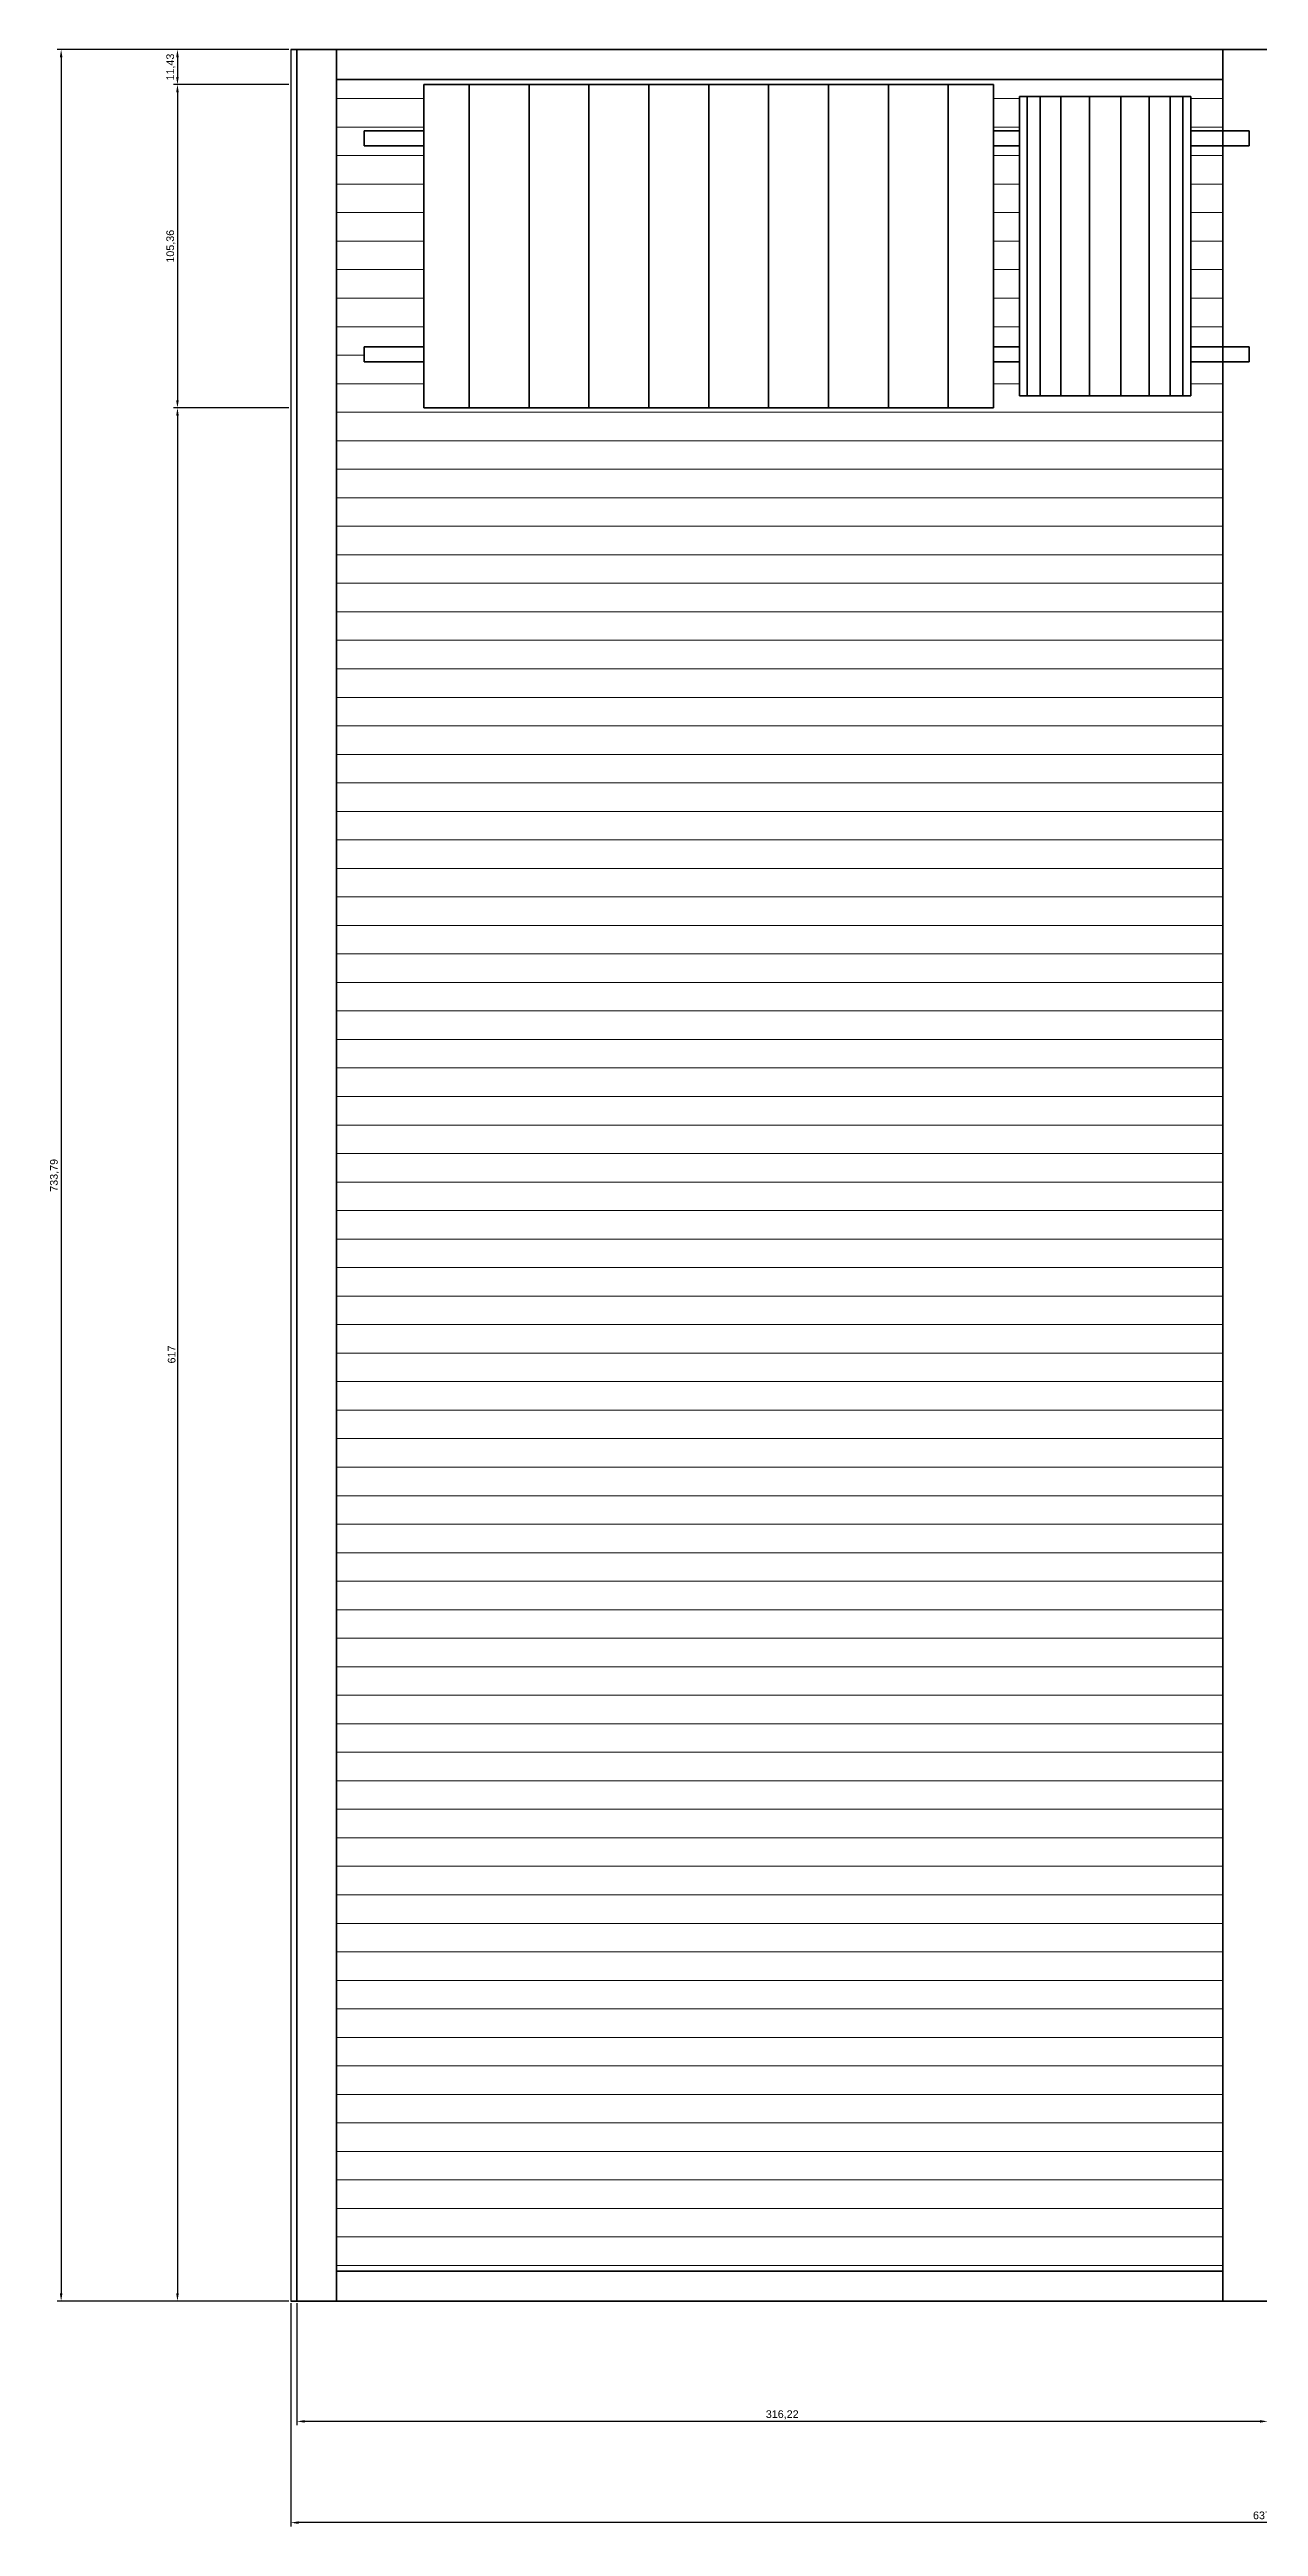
# Model space of a CAD drawing. Header units: millimetres. Extents: x 1744 to 5459, y 912 to 2813.
# Drawn here: x 3325 to 3719, y 2005 to 2813 of the extents above; entities that cross this region are included whole.
import ezdxf

# ---------------------------------------------------------------- set-up
doc = ezdxf.new("R2010")
doc.units = ezdxf.units.MM
doc.layers.get('DEFPOINTS').update_dxf_attribs({"color": 210})
doc.layers.add('A-ELEV-MBE1', color=7, linetype='Continuous', lineweight=35)
doc.layers.add('A-FLOR-PATT', color=8, linetype='Continuous', lineweight=18)
doc.styles.get("Standard").update_dxf_attribs({"font": 'Arial.ttf'})
doc.dimstyles.new('ISO-25', dxfattribs={"dimtxt": 2.5, "dimasz": 2.5, "dimexe": 1.25, "dimexo": 0.625, "dimtad": 1, "dimtxsty": 'Standard', "dimcen": 2.5, "dimadec": 0, "dimazin": 0, "dimtfac": 1, "dimtmove": 0, "dimatfit": 3, "dimfxl": 1, "dimarcsym": 0})

# ---------------------------------------------------------------- blocks, each defined once
blk = doc.blocks.new('*D33')
at = {"color": 0, "lineweight": -2, "transparency": 16777216}
for p, q in [((3403.89, 2078.24), (3403.89, 2005.43)), ((4041.4, 2078.24), (4041.4, 2005.43)), ((4038.9, 2006.68), (3406.39, 2006.68))]:
    blk.add_line(p, q, dxfattribs=at)
at = {"color": 0, "transparency": 16777216}
for points in [[(3406.39, 2007.1), (3406.39, 2006.27), (3403.89, 2006.68)], [(4038.9, 2007.1), (4038.9, 2006.27), (4041.4, 2006.68)]]:
    blk.add_solid(points, dxfattribs=at)
at = {"layer": 'DEFPOINTS', "color": 0, "transparency": 16777216}
for p in [(3403.89, 2078.86), (4041.4, 2078.86), (3403.89, 2006.68)]:
    blk.add_point(p, dxfattribs=at)
at = {"color": 0, "transparency": 16777216, "insert": (3722.65, 2008.81), "char_height": 2.5, "attachment_point": 5}
blk.add_mtext('637,51', dxfattribs=at)
blk = doc.blocks.new('*D22')
at = {"color": 0, "lineweight": -2, "transparency": 16777216}
for p, q in [((3405.84, 2078.24), (3405.84, 2038.43)), ((3722.06, 2078.24), (3722.06, 2038.43)), ((3719.56, 2039.68), (3408.34, 2039.68))]:
    blk.add_line(p, q, dxfattribs=at)
at = {"color": 0, "transparency": 16777216}
for points in [[(3408.34, 2040.09), (3408.34, 2039.26), (3405.84, 2039.68)], [(3719.56, 2040.09), (3719.56, 2039.26), (3722.06, 2039.68)]]:
    blk.add_solid(points, dxfattribs=at)
at = {"layer": 'DEFPOINTS', "color": 0, "transparency": 16777216}
for p in [(3405.84, 2078.86), (3722.06, 2078.86), (3405.84, 2039.68)]:
    blk.add_point(p, dxfattribs=at)
at = {"color": 0, "transparency": 16777216, "insert": (3563.95, 2041.81), "char_height": 2.5, "attachment_point": 5}
blk.add_mtext('316,22', dxfattribs=at)
blk = doc.blocks.new('*D24')
at = {"color": 0, "lineweight": -2, "transparency": 16777216}
for p, q in [((3403.27, 2812.65), (3327.8, 2812.65)), ((3329.05, 2810.15), (3329.05, 2081.36)), ((3403.27, 2078.86), (3327.8, 2078.86))]:
    blk.add_line(p, q, dxfattribs=at)
at = {"color": 0, "transparency": 16777216}
for points in [[(3328.63, 2810.15), (3329.46, 2810.15), (3329.05, 2812.65)], [(3328.63, 2081.36), (3329.46, 2081.36), (3329.05, 2078.86)]]:
    blk.add_solid(points, dxfattribs=at)
at = {"layer": 'DEFPOINTS', "color": 0, "transparency": 16777216}
for p in [(3403.89, 2812.65), (3329.05, 2078.86), (3403.89, 2078.86)]:
    blk.add_point(p, dxfattribs=at)
at = {"color": 0, "transparency": 16777216, "insert": (3326.92, 2445.76), "char_height": 2.5, "attachment_point": 5, "rotation": 90}
blk.add_mtext('733,79', dxfattribs=at)
blk = doc.blocks.new('*D25')
at = {"color": 0, "lineweight": -2, "transparency": 16777216}
for p, q in [((3403.27, 2812.65), (3365.69, 2812.65)), ((3366.94, 2810.15), (3366.94, 2803.73)), ((3403.27, 2801.23), (3365.69, 2801.23))]:
    blk.add_line(p, q, dxfattribs=at)
at = {"color": 0, "transparency": 16777216}
for points in [[(3366.52, 2810.15), (3367.36, 2810.15), (3366.94, 2812.65)], [(3366.52, 2803.73), (3367.36, 2803.73), (3366.94, 2801.23)]]:
    blk.add_solid(points, dxfattribs=at)
at = {"layer": 'DEFPOINTS', "color": 0, "transparency": 16777216}
for p in [(3403.89, 2812.65), (3366.94, 2801.23), (3403.89, 2801.23)]:
    blk.add_point(p, dxfattribs=at)
at = {"color": 0, "transparency": 16777216, "insert": (3364.81, 2806.94), "char_height": 2.5, "attachment_point": 5, "rotation": 90}
blk.add_mtext('11,43', dxfattribs=at)
blk = doc.blocks.new('*D21')
at = {"color": 0, "lineweight": -2, "transparency": 16777216}
for p, q in [((3403.27, 2801.23), (3365.69, 2801.23)), ((3366.94, 2798.73), (3366.94, 2698.37)), ((3403.27, 2695.87), (3365.69, 2695.87))]:
    blk.add_line(p, q, dxfattribs=at)
at = {"color": 0, "transparency": 16777216}
for points in [[(3366.52, 2798.73), (3367.36, 2798.73), (3366.94, 2801.23)], [(3366.52, 2698.37), (3367.36, 2698.37), (3366.94, 2695.87)]]:
    blk.add_solid(points, dxfattribs=at)
at = {"layer": 'DEFPOINTS', "color": 0, "transparency": 16777216}
for p in [(3403.89, 2801.23), (3366.94, 2695.87), (3403.89, 2695.87)]:
    blk.add_point(p, dxfattribs=at)
at = {"color": 0, "transparency": 16777216, "insert": (3364.81, 2748.55), "char_height": 2.5, "attachment_point": 5, "rotation": 90}
blk.add_mtext('105,36', dxfattribs=at)
blk = doc.blocks.new('*D26')
at = {"color": 0, "lineweight": -2, "transparency": 16777216}
for p, q in [((3366.31, 2695.87), (3365.69, 2695.87)), ((3366.94, 2693.37), (3366.94, 2081.36)), ((3403.27, 2078.86), (3365.69, 2078.86))]:
    blk.add_line(p, q, dxfattribs=at)
at = {"color": 0, "transparency": 16777216}
for points in [[(3366.52, 2693.37), (3367.36, 2693.37), (3366.94, 2695.87)], [(3366.52, 2081.36), (3367.36, 2081.36), (3366.94, 2078.86)]]:
    blk.add_solid(points, dxfattribs=at)
at = {"layer": 'DEFPOINTS', "color": 0, "transparency": 16777216}
for p in [(3366.94, 2695.87), (3366.94, 2078.86), (3403.89, 2078.86)]:
    blk.add_point(p, dxfattribs=at)
at = {"color": 0, "transparency": 16777216, "insert": (3365.05, 2387.37), "char_height": 2.5, "attachment_point": 5, "rotation": 90}
blk.add_mtext('617', dxfattribs=at)

msp = doc.modelspace()

# ---------------------------------------------------------------- linework, layer by layer
at = {"color": 0}
msp.add_line((3403.891, 2812.654), (3403.891, 2078.863), dxfattribs=at)
at = {"layer": 'A-ELEV-MBE1', "color": 0}
for p, q in [((3722.066, 2812.653), (3403.891, 2812.654)), ((3405.842, 2078.863), (3405.842, 2812.654)), ((3418.723, 2812.654), (3418.723, 2078.863)), ((3707.431, 2078.863), (3707.433, 2812.653)), ((3707.433, 2802.898), (3418.723, 2802.899)), ((3447.179, 2695.868), (3447.179, 2801.225)), ((3632.753, 2801.225), (3447.179, 2801.225)), ((3461.971, 2801.225), (3461.971, 2695.868)), ((3481.481, 2801.225), (3481.481, 2695.868)), ((3500.992, 2801.225), (3500.992, 2695.868)), ((3520.502, 2801.225), (3520.502, 2695.868)), ((3540.013, 2801.225), (3540.013, 2695.868)), ((3559.523, 2801.225), (3559.523, 2695.868)), ((3579.034, 2801.225), (3579.034, 2695.868)), ((3598.545, 2801.225), (3598.545, 2695.868)), ((3618.055, 2801.225), (3618.055, 2695.868)), ((3632.753, 2801.225), (3632.753, 2695.868)), ((3641.221, 2699.77), (3641.221, 2797.323)), ((3641.221, 2699.77), (3641.221, 2797.323)), ((3641.221, 2797.323), (3697.041, 2797.323)), ((3643.758, 2699.77), (3643.758, 2797.323)), ((3647.987, 2699.77), (3647.987, 2797.323)), ((3654.752, 2699.77), (3654.752, 2797.323)), ((3664.055, 2699.77), (3664.055, 2797.323)), ((3674.207, 2699.77), (3674.207, 2797.323)), ((3683.51, 2699.77), (3683.51, 2797.323)), ((3690.275, 2699.77), (3690.275, 2797.323)), ((3694.504, 2699.77), (3694.504, 2797.323)), ((3697.041, 2699.77), (3697.041, 2797.323)), ((3447.179, 2786.167), (3427.747, 2786.167)), ((3427.747, 2781.289), (3427.747, 2786.167)), ((3632.753, 2786.167), (3641.221, 2786.167)), ((3697.041, 2786.167), (3716.102, 2786.167)), ((3716.102, 2781.289), (3716.102, 2786.167)), ((3427.747, 2781.289), (3447.179, 2781.289)), ((3641.221, 2781.289), (3632.753, 2781.289)), ((3716.102, 2781.289), (3697.041, 2781.289)), ((3427.747, 2710.927), (3427.747, 2715.804)), ((3427.747, 2715.804), (3447.179, 2715.804)), ((3641.221, 2715.804), (3632.753, 2715.804)), ((3632.753, 2715.804), (3632.753, 2710.927)), ((3716.102, 2715.804), (3697.041, 2715.804)), ((3716.102, 2710.927), (3716.102, 2715.804)), ((3447.179, 2710.927), (3427.747, 2710.927)), ((3632.753, 2710.927), (3641.221, 2710.927)), ((3697.041, 2710.927), (3716.102, 2710.927)), ((3697.041, 2699.77), (3641.221, 2699.77)), ((3447.179, 2695.868), (3632.753, 2695.868)), ((3707.431, 2088.618), (3418.723, 2088.619)), ((3722.064, 2078.863), (3403.891, 2078.863))]:
    msp.add_line(p, q, dxfattribs=at)
at = {"layer": 'A-FLOR-PATT', "color": 0, "linetype": 'Continuous'}
for p, q in [((3418.723, 2796.669), (3447.179, 2796.669)), ((3632.753, 2796.669), (3641.221, 2796.669)), ((3697.041, 2796.669), (3707.433, 2796.669)), ((3418.723, 2787.377), (3447.179, 2787.377)), ((3632.753, 2787.377), (3641.221, 2787.377)), ((3697.041, 2787.377), (3707.433, 2787.377)), ((3418.723, 2778.086), (3447.179, 2778.086)), ((3632.753, 2778.086), (3641.221, 2778.086)), ((3697.041, 2778.086), (3707.433, 2778.086)), ((3418.723, 2768.794), (3447.179, 2768.794)), ((3632.753, 2768.794), (3641.221, 2768.794)), ((3697.041, 2768.794), (3707.433, 2768.794)), ((3418.723, 2759.502), (3447.179, 2759.502)), ((3632.753, 2759.502), (3641.221, 2759.502)), ((3697.041, 2759.502), (3707.433, 2759.502)), ((3418.723, 2750.21), (3447.179, 2750.21)), ((3632.753, 2750.21), (3641.221, 2750.21)), ((3697.041, 2750.21), (3707.433, 2750.21)), ((3418.723, 2740.918), (3447.179, 2740.918)), ((3632.753, 2740.918), (3641.221, 2740.918)), ((3697.041, 2740.918), (3707.432, 2740.918)), ((3418.723, 2731.626), (3447.179, 2731.626)), ((3632.753, 2731.626), (3641.221, 2731.626)), ((3697.041, 2731.626), (3707.432, 2731.626)), ((3418.723, 2722.334), (3447.179, 2722.334)), ((3632.753, 2722.334), (3641.221, 2722.334)), ((3697.041, 2722.334), (3707.432, 2722.334)), ((3418.723, 2713.042), (3427.747, 2713.042)), ((3418.723, 2703.75), (3447.179, 2703.75)), ((3632.753, 2703.75), (3641.221, 2703.75)), ((3697.041, 2703.75), (3707.432, 2703.75)), ((3418.723, 2694.458), (3707.432, 2694.458)), ((3418.723, 2685.166), (3707.432, 2685.166)), ((3418.723, 2675.875), (3707.432, 2675.875)), ((3418.723, 2666.583), (3707.432, 2666.583)), ((3418.723, 2657.291), (3707.432, 2657.291)), ((3418.723, 2647.999), (3707.432, 2647.999)), ((3418.723, 2638.707), (3707.432, 2638.707)), ((3418.723, 2629.415), (3707.432, 2629.415)), ((3418.723, 2620.123), (3707.432, 2620.123)), ((3418.723, 2610.831), (3707.432, 2610.831)), ((3418.723, 2601.539), (3707.432, 2601.539)), ((3418.723, 2592.247), (3707.432, 2592.247)), ((3418.723, 2582.955), (3707.432, 2582.955)), ((3418.723, 2573.664), (3707.432, 2573.664)), ((3418.723, 2564.372), (3707.432, 2564.372)), ((3418.723, 2555.08), (3707.432, 2555.08)), ((3418.723, 2545.788), (3707.432, 2545.788)), ((3418.723, 2536.496), (3707.432, 2536.496)), ((3418.723, 2527.204), (3707.432, 2527.204)), ((3418.723, 2517.912), (3707.432, 2517.912)), ((3418.723, 2508.62), (3707.432, 2508.62)), ((3418.723, 2499.328), (3707.432, 2499.328)), ((3418.723, 2490.036), (3707.432, 2490.036)), ((3418.723, 2480.745), (3707.432, 2480.745)), ((3418.723, 2471.453), (3707.432, 2471.453)), ((3418.723, 2462.161), (3707.432, 2462.161)), ((3418.723, 2452.869), (3707.432, 2452.869)), ((3418.723, 2443.577), (3707.432, 2443.577)), ((3418.723, 2434.285), (3707.432, 2434.285)), ((3418.723, 2424.993), (3707.432, 2424.993)), ((3418.723, 2415.701), (3707.432, 2415.701)), ((3418.723, 2406.409), (3707.432, 2406.409)), ((3418.723, 2397.117), (3560.58, 2397.117)), ((3560.58, 2397.117), (3707.432, 2397.117)), ((3418.723, 2387.825), (3707.432, 2387.825)), ((3418.723, 2378.534), (3707.432, 2378.534)), ((3418.723, 2369.242), (3707.432, 2369.242)), ((3418.723, 2359.95), (3707.432, 2359.95)), ((3418.723, 2350.658), (3707.432, 2350.658)), ((3418.723, 2341.366), (3707.432, 2341.366)), ((3418.723, 2332.074), (3707.432, 2332.074)), ((3418.723, 2322.782), (3707.432, 2322.782)), ((3418.723, 2313.49), (3707.432, 2313.49)), ((3418.723, 2304.198), (3707.432, 2304.198)), ((3418.723, 2294.906), (3707.432, 2294.906)), ((3418.723, 2285.614), (3707.432, 2285.614)), ((3418.723, 2276.323), (3707.432, 2276.323)), ((3418.723, 2267.031), (3707.432, 2267.031)), ((3418.723, 2257.739), (3707.432, 2257.739)), ((3418.723, 2248.447), (3707.432, 2248.447)), ((3418.723, 2239.155), (3707.432, 2239.155)), ((3418.723, 2229.863), (3707.432, 2229.863)), ((3418.723, 2220.571), (3707.432, 2220.571)), ((3418.723, 2211.279), (3707.432, 2211.279)), ((3418.723, 2201.987), (3707.432, 2201.987)), ((3418.723, 2192.695), (3707.432, 2192.695)), ((3418.723, 2183.403), (3707.432, 2183.403)), ((3418.723, 2174.112), (3707.431, 2174.112)), ((3418.723, 2164.82), (3707.431, 2164.82)), ((3418.723, 2155.528), (3707.431, 2155.528)), ((3418.723, 2146.236), (3707.431, 2146.236)), ((3418.723, 2136.944), (3707.431, 2136.944)), ((3418.723, 2127.652), (3707.431, 2127.652)), ((3418.723, 2118.36), (3707.431, 2118.36)), ((3418.723, 2109.068), (3707.431, 2109.068)), ((3418.723, 2099.776), (3707.431, 2099.776)), ((3418.723, 2090.484), (3707.431, 2090.484))]:
    msp.add_line(p, q, dxfattribs=at)

# ---------------------------------------------------------------- dimensions: what is measured, and where the dimension line sits
at = {"color": 3}
for base, p1, p2, picture, middle in [((3329.047, 2078.863), (3403.891, 2812.654), (3403.891, 2078.863), '*D24', (3326.916, 2445.759)), ((3366.939, 2695.868), (3403.891, 2801.225), (3403.891, 2695.868), '*D21', (3364.808, 2748.547)), ((3366.9391, 2078.8632), (3366.9391, 2695.868), (3403.8908, 2078.8632), '*D26', (3365.047, 2387.3656))]:
    dim = msp.add_linear_dim(base=base, p1=p1, p2=p2, angle=90, dimstyle='ISO-25', dxfattribs=at)
    dim.commit()
    dim.dimension.update_dxf_attribs({"geometry": picture, "text_midpoint": middle})
dim = msp.add_linear_dim(base=(3366.939, 2801.225), p1=(3403.891, 2812.654), p2=(3403.891, 2801.225), angle=90, dimstyle='ISO-25', dxfattribs=at)
dim.commit()
dim.dimension.update_dxf_attribs({"geometry": '*D25', "text_midpoint": (3366.939, 2806.939), "dimtype": 160})
for base, p1, p2, picture, middle in [((3403.891, 2006.684), (4041.404, 2078.863), (3403.891, 2078.863), '*D33', (3722.647, 2008.815)), ((3405.842, 2039.678), (3722.064, 2078.863), (3405.842, 2078.863), '*D22', (3563.953, 2041.809))]:
    dim = msp.add_linear_dim(base=base, p1=p1, p2=p2, dimstyle='ISO-25', dxfattribs=at)
    dim.commit()
    dim.dimension.update_dxf_attribs({"geometry": picture, "text_midpoint": middle})

doc.saveas('drawing.dxf')
